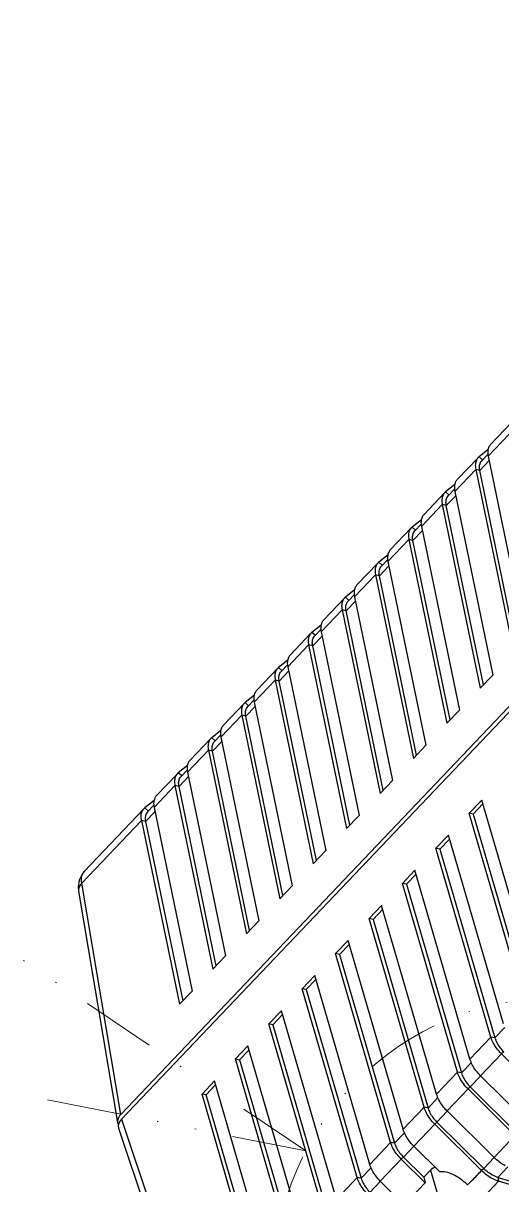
# Model space of a CAD drawing. Header units: millimetres. Extents: x 14343 to 15285, y -9166 to -7819.
# Drawn here: x 14513.4 to 14554.1, y -9085.9 to -8987.1 of the extents above; entities that cross this region are included whole.
import ezdxf

# ---------------------------------------------------------------- set-up
doc = ezdxf.new("R2010")
doc.units = ezdxf.units.MM
doc.linetypes.add('DIVIDE', pattern=[31.75, 12.7, -6.35, 0, -6.35, 0, -6.35])
doc.layers.add('hatch', color=56, linetype='Continuous', lineweight=9)

# ---------------------------------------------------------------- blocks, each defined once
blk = doc.blocks.new('u9')
at = {"color": 7, "linetype": 'Continuous'}
for p, q in [((292.191, 587.5), (285.741, 606.768)), ((292.434, 588.269), (285.977, 607.557)), ((280.317, 601.487), (284.995, 585.439)), ((280.653, 601.426), (285.335, 585.363)), ((279.589, 600.307), (284.271, 584.246)), ((282.15, 582.452), (277.473, 598.5)), ((277.809, 598.438), (282.49, 582.376)), ((276.745, 597.321), (281.426, 581.26)), ((266.347, 592.912), (268.128, 594.781)), ((268.128, 594.781), (270.155, 592.772)), ((279.306, 579.466), (274.628, 595.514)), ((274.964, 595.451), (279.646, 579.39)), ((261.294, 594.049), (260.086, 592.781)), ((265.894, 591.841), (265.082, 594.55)), ((273.9, 594.335), (272.12, 592.465)), ((273.9, 594.335), (278.582, 578.273)), ((260.143, 592.454), (258.95, 592.815)), ((259.165, 593.06), (260.086, 592.781)), ((266.463, 592.438), (266.347, 592.912)), ((266.347, 592.912), (268.374, 590.903)), ((271.032, 593.714), (270.144, 592.782)), ((259.287, 591.555), (260.143, 592.454)), ((260.143, 592.454), (260.086, 592.781)), ((261.355, 591.695), (261.541, 591.87)), ((261.541, 591.87), (265.529, 587.916)), ((265.091, 591.986), (267.31, 589.786)), ((265.894, 591.841), (266.463, 592.438)), ((266.463, 592.438), (268.188, 590.728)), ((270.155, 592.772), (268.374, 590.903)), ((271.784, 592.528), (270.937, 591.639)), ((276.461, 576.48), (271.784, 592.528)), ((271.784, 592.528), (272.12, 592.465)), ((272.12, 592.465), (276.801, 576.404)), ((260.467, 590.762), (261.355, 591.695)), ((261.355, 591.695), (265.343, 587.742)), ((268.188, 590.728), (268.374, 590.903)), ((271.056, 591.348), (269.275, 589.479)), ((271.056, 591.348), (275.737, 575.287)), ((260.477, 590.753), (258.697, 588.883)), ((260.477, 590.753), (264.466, 586.8)), ((268.188, 590.728), (267.3, 589.796)), ((258.697, 588.883), (262.685, 584.93)), ((267.31, 589.786), (265.529, 587.916)), ((268.939, 589.541), (268.093, 588.653)), ((273.617, 573.493), (268.939, 589.541)), ((268.939, 589.541), (269.275, 589.479)), ((269.275, 589.479), (273.957, 573.417)), ((258.511, 588.708), (262.499, 584.755)), ((265.343, 587.742), (265.529, 587.916)), ((268.211, 588.362), (266.431, 586.492)), ((268.211, 588.362), (272.893, 572.3)), ((174.427, 463.861), (292.191, 587.5)), ((174.517, 463.497), (292.257, 587.109)), ((257.633, 587.766), (261.621, 583.813)), ((265.343, 587.742), (264.455, 586.809)), ((292.257, 587.109), (295.568, 567.433)), ((295.836, 568.094), (292.522, 587.792)), ((255.852, 585.897), (259.84, 581.944)), ((264.466, 586.8), (262.685, 584.93)), ((266.095, 586.555), (265.248, 585.666)), ((270.772, 570.507), (266.095, 586.555)), ((266.095, 586.555), (266.431, 586.492)), ((266.431, 586.492), (271.112, 570.431)), ((262.499, 584.755), (262.685, 584.93)), ((265.367, 585.375), (263.586, 583.506)), ((265.367, 585.375), (270.048, 569.314)), ((284.995, 585.439), (284.174, 584.577)), ((285.335, 585.363), (284.271, 584.246)), ((284.995, 585.439), (285.335, 585.363)), ((262.499, 584.755), (261.611, 583.823)), ((261.621, 583.813), (259.84, 581.944)), ((263.25, 583.568), (262.404, 582.68)), ((267.928, 567.521), (263.25, 583.568)), ((263.25, 583.568), (263.586, 583.506)), ((263.586, 583.506), (268.268, 567.445)), ((259.654, 581.769), (259.84, 581.944)), ((262.522, 582.389), (260.742, 580.52)), ((262.522, 582.389), (267.204, 566.328)), ((282.15, 582.452), (281.33, 581.591)), ((282.49, 582.376), (281.426, 581.26)), ((282.49, 582.376), (282.15, 582.452)), ((260.406, 580.582), (259.559, 579.693)), ((265.083, 564.534), (260.406, 580.582)), ((260.406, 580.582), (260.742, 580.52)), ((260.742, 580.52), (265.423, 564.458)), ((259.678, 579.403), (264.359, 563.341)), ((279.306, 579.466), (278.485, 578.605)), ((279.646, 579.39), (278.582, 578.273)), ((279.306, 579.466), (279.646, 579.39)), ((262.239, 561.548), (257.561, 577.596)), ((257.897, 577.533), (262.579, 561.472)), ((287.245, 577.717), (286.181, 576.6)), ((290.137, 562.183), (286.979, 577.437)), ((290.48, 562.092), (287.245, 577.717)), ((256.833, 576.416), (261.515, 560.355)), ((276.461, 576.48), (275.641, 575.618)), ((276.801, 576.404), (275.737, 575.287)), ((276.461, 576.48), (276.801, 576.404)), ((289.415, 560.977), (286.181, 576.6)), ((284.4, 574.731), (283.337, 573.614)), ((284.134, 574.451), (287.292, 559.197)), ((287.635, 559.107), (284.4, 574.731)), ((273.617, 573.493), (272.796, 572.632)), ((273.957, 573.417), (272.893, 572.3)), ((273.617, 573.493), (273.957, 573.417)), ((286.571, 557.991), (283.337, 573.614)), ((281.556, 571.744), (280.492, 570.627)), ((281.29, 571.465), (284.448, 556.21)), ((284.79, 556.121), (281.556, 571.744)), ((270.772, 570.507), (269.952, 569.645)), ((271.112, 570.431), (270.048, 569.314)), ((270.772, 570.507), (271.112, 570.431)), ((283.726, 555.004), (280.492, 570.627)), ((278.711, 568.758), (277.648, 567.641)), ((278.445, 568.478), (281.603, 553.224)), ((281.946, 553.135), (278.711, 568.758)), ((267.928, 567.521), (267.107, 566.659)), ((268.268, 567.445), (267.204, 566.328)), ((267.928, 567.521), (268.268, 567.445)), ((280.882, 552.018), (277.648, 567.641)), ((295.568, 567.433), (290.48, 562.092)), ((290.28, 561.097), (295.354, 566.424)), ((275.867, 565.771), (274.803, 564.655)), ((275.601, 565.492), (278.759, 550.237)), ((279.101, 550.148), (275.867, 565.771)), ((265.083, 564.534), (264.263, 563.673)), ((265.423, 564.458), (264.359, 563.341)), ((265.083, 564.534), (265.423, 564.458)), ((278.037, 549.031), (274.803, 564.655)), ((273.022, 562.785), (271.959, 561.668)), ((272.756, 562.505), (275.914, 547.251)), ((276.257, 547.162), (273.022, 562.785)), ((290.137, 562.183), (289.339, 561.346)), ((290.137, 562.183), (290.479, 562.094)), ((262.239, 561.548), (261.418, 560.686)), ((262.579, 561.472), (261.515, 560.355)), ((262.239, 561.548), (262.579, 561.472)), ((275.193, 546.045), (271.959, 561.668)), ((289.43, 560.787), (289.97, 561.354)), ((289.904, 561.294), (290.202, 561.026)), ((289.415, 560.977), (287.635, 559.107)), ((289.409, 560.397), (290.201, 561.025)), ((270.178, 559.799), (269.114, 558.682)), ((269.912, 559.519), (273.07, 544.265)), ((273.412, 544.175), (270.178, 559.799)), ((287.292, 559.197), (286.495, 558.359)), ((287.292, 559.197), (287.635, 559.107)), ((289.216, 559.982), (287.435, 558.113)), ((272.348, 543.059), (269.114, 558.682)), ((286.585, 557.801), (287.125, 558.368)), ((287.059, 558.308), (287.356, 558.041)), ((286.571, 557.991), (284.79, 556.121)), ((286.566, 557.413), (287.356, 558.041)), ((267.333, 556.812), (266.27, 555.695)), ((267.067, 556.533), (270.225, 541.278)), ((270.568, 541.189), (267.333, 556.812)), ((286.371, 556.996), (284.59, 555.126)), ((269.504, 540.072), (266.27, 555.695)), ((284.448, 556.21), (283.65, 555.373)), ((283.741, 554.814), (284.281, 555.381)), ((284.215, 555.321), (284.511, 555.054)), ((284.448, 556.21), (284.79, 556.121)), ((283.726, 555.004), (281.946, 553.135)), ((283.721, 554.427), (284.511, 555.054)), ((264.489, 553.826), (263.425, 552.709)), ((264.223, 553.546), (267.381, 538.292)), ((267.723, 538.203), (264.489, 553.826)), ((283.527, 554.01), (281.746, 552.14)), ((266.659, 537.086), (263.425, 552.709)), ((281.603, 553.224), (280.806, 552.386)), ((280.896, 551.828), (281.436, 552.395)), ((281.37, 552.335), (281.667, 552.068)), ((281.603, 553.224), (281.946, 553.135)), ((280.882, 552.018), (279.101, 550.148)), ((280.877, 551.441), (281.667, 552.068)), ((261.644, 550.839), (260.581, 549.723)), ((261.378, 550.56), (264.536, 535.305)), ((264.879, 535.216), (261.644, 550.839)), ((280.682, 551.023), (278.901, 549.154)), ((263.815, 534.099), (260.581, 549.723)), ((278.759, 550.237), (277.961, 549.4)), ((278.052, 548.841), (278.592, 549.409)), ((278.526, 549.348), (278.822, 549.081)), ((278.759, 550.237), (279.101, 550.148)), ((278.037, 549.031), (276.257, 547.162)), ((278.032, 548.454), (278.822, 549.081)), ((258.534, 547.574), (261.691, 532.319)), ((262.034, 532.23), (258.8, 547.853)), ((277.838, 548.037), (276.057, 546.167)), ((260.97, 531.113), (257.736, 546.736)), ((275.914, 547.251), (275.117, 546.414)), ((275.207, 545.855), (275.747, 546.422)), ((275.681, 546.362), (275.978, 546.095)), ((275.914, 547.251), (276.257, 547.162)), ((275.193, 546.045), (273.412, 544.175)), ((275.187, 545.468), (275.978, 546.095)), ((274.993, 545.05), (273.212, 543.181)), ((273.07, 544.265), (272.272, 543.427)), ((272.363, 542.869), (272.903, 543.436)), ((273.07, 544.265), (273.412, 544.175)), ((272.348, 543.059), (270.568, 541.189)), ((272.343, 542.481), (273.133, 543.109)), ((272.837, 543.376), (273.133, 543.109)), ((272.149, 542.064), (270.368, 540.195)), ((270.225, 541.278), (269.427, 540.441)), ((269.518, 539.882), (270.058, 540.449)), ((270.225, 541.278), (270.568, 541.189)), ((269.504, 540.072), (267.723, 538.203)), ((269.498, 539.495), (270.289, 540.122)), ((269.992, 540.389), (270.289, 540.122)), ((269.304, 539.078), (267.523, 537.208)), ((267.381, 538.292), (266.583, 537.455)), ((266.674, 536.896), (267.214, 537.463)), ((267.381, 538.292), (267.723, 538.203)), ((266.659, 537.086), (264.879, 535.216)), ((266.654, 536.509), (267.444, 537.136)), ((267.148, 537.403), (267.444, 537.136)), ((266.459, 536.091), (264.679, 534.222)), ((264.536, 535.305), (263.738, 534.468)), ((264.536, 535.305), (264.879, 535.216)), ((263.815, 534.099), (262.034, 532.23)), ((263.809, 533.522), (264.6, 534.15)), ((263.829, 533.91), (264.369, 534.477)), ((264.303, 534.417), (264.6, 534.15)), ((263.615, 533.105), (261.834, 531.235)), ((261.691, 532.319), (260.894, 531.482)), ((261.691, 532.319), (262.034, 532.23)), ((260.97, 531.113), (259.19, 529.244)), ((260.965, 530.536), (261.755, 531.163)), ((260.984, 530.923), (261.525, 531.49)), ((261.459, 531.43), (261.755, 531.163)), ((260.77, 530.118), (258.99, 528.249))]:
    blk.add_line(p, q, dxfattribs=at)
for points in [[(295.782, 567.163), (295.866, 567.733), (295.836, 568.094)], [(295.353, 566.423), (295.547, 566.665), (295.782, 567.163)]]:
    blk.add_lwpolyline(points, dxfattribs=at)
for centre, radius, start, end in [((289.741, 561.603), 0.738, 308.45117, 312.46636), ((289.722, 561.624), 0.767, 312.46614, 316.61922), ((286.897, 558.619), 0.738, 308.45051, 312.37169), ((286.878, 558.64), 0.767, 312.37257, 316.60688), ((284.052, 555.632), 0.738, 308.45051, 312.37169), ((284.033, 555.653), 0.767, 312.37257, 316.60688), ((281.208, 552.646), 0.738, 308.45051, 312.37169), ((281.189, 552.667), 0.767, 312.37257, 316.60688), ((278.363, 549.66), 0.738, 308.45051, 312.37169), ((278.344, 549.681), 0.767, 312.37257, 316.60688), ((275.519, 546.673), 0.738, 308.45051, 312.37169), ((275.499, 546.694), 0.767, 312.37257, 316.60688), ((272.674, 543.687), 0.738, 308.45051, 312.37169), ((272.655, 543.708), 0.767, 312.37257, 316.60688), ((269.83, 540.701), 0.738, 308.45051, 312.37169), ((269.81, 540.722), 0.767, 312.37257, 316.60688), ((266.985, 537.714), 0.738, 308.45051, 312.37169), ((266.966, 537.735), 0.767, 312.37257, 316.60688), ((264.141, 534.728), 0.738, 308.45051, 312.37169), ((264.121, 534.749), 0.767, 312.37257, 316.60688), ((261.296, 531.741), 0.738, 308.45051, 312.37169), ((261.277, 531.762), 0.767, 312.37257, 316.60688)]:
    blk.add_arc(centre, radius, start, end, dxfattribs=at)
for centre, major_axis, ratio, start_param, end_param in [((264.015, 593.703), (-1.858, 1.883), 0.595102, 2.861369, 3.159948), ((290.989, 587.861), (1.458, 0.364), 0.614392, 5.513275, 6.330628), ((291.054, 587.471), (1.458, 0.364), 0.614392, 5.513275, 6.451691)]:
    blk.add_ellipse(centre, major_axis=major_axis, ratio=ratio, start_param=start_param, end_param=end_param, dxfattribs=at)
for points, start_tangent, end_tangent in [([(271.218, 593.889), (271.615, 593.434), (271.922, 592.949), (272.12, 592.465)], (0.71022, -0.70398), (0.279834, -0.960048)), ([(262.747, 593.098), (262.333, 592.701), (261.937, 592.285), (261.541, 591.87)], (-0.689698, -0.724097), (-0.689698, -0.724097)), ([(262.747, 593.098), (263.358, 592.565), (263.975, 592.206), (264.563, 592.014), (265.091, 591.986)], (0.688876, -0.72488), (0.994249, 0.107091)), ([(271.784, 592.528), (271.619, 592.931), (271.363, 593.335), (271.032, 593.714)], (-0.279834, 0.960048), (-0.71022, 0.70398)), ([(260.086, 592.781), (260.585, 592.576), (261.08, 592.265), (261.541, 591.87)], (0.957088, -0.289796), (0.71022, -0.70398)), ([(260.143, 592.454), (260.558, 592.283), (260.971, 592.024), (261.355, 591.695)], (0.957088, -0.289796), (0.71022, -0.70398)), ([(270.155, 592.772), (270.551, 592.317), (270.859, 591.832)], (0.71022, -0.70398), (0.46183, -0.886968)), ([(270.859, 591.832), (271.056, 591.348)], (0.46183, -0.886968), (0.279834, -0.960048)), ([(259.521, 591.459), (260.016, 591.148), (260.477, 590.753)], (0.887501, -0.460806), (0.71022, -0.70398)), ([(268.374, 590.903), (268.771, 590.448), (269.078, 589.963), (269.275, 589.479)], (0.71022, -0.70398), (0.279834, -0.960048)), ([(268.939, 589.541), (268.775, 589.945), (268.519, 590.349), (268.188, 590.728)], (-0.279834, 0.960048), (-0.71022, 0.70398)), ([(267.31, 589.786), (267.707, 589.331), (268.014, 588.846)], (0.71022, -0.70398), (0.46183, -0.886968)), ([(268.014, 588.846), (268.212, 588.362)], (0.46183, -0.886968), (0.279834, -0.960048)), ([(265.529, 587.916), (265.926, 587.462), (266.233, 586.976), (266.431, 586.492)], (0.71022, -0.70398), (0.279834, -0.960048)), ([(266.095, 586.555), (265.93, 586.958), (265.674, 587.363), (265.343, 587.742)], (-0.279834, 0.960048), (-0.71022, 0.70398)), ([(264.466, 586.8), (264.862, 586.345), (265.17, 585.859)], (0.71022, -0.70398), (0.46183, -0.886968)), ([(262.685, 584.93), (263.082, 584.475), (263.389, 583.99), (263.586, 583.506)], (0.71022, -0.70398), (0.279834, -0.960048)), ([(265.17, 585.859), (265.367, 585.375)], (0.46183, -0.886968), (0.279834, -0.960048)), ([(263.25, 583.568), (263.086, 583.972), (262.83, 584.376), (262.499, 584.755)], (-0.279834, 0.960048), (-0.71022, 0.70398)), ([(261.621, 583.813), (262.018, 583.358), (262.325, 582.873)], (0.71022, -0.70398), (0.46183, -0.886968)), ([(259.84, 581.944), (260.237, 581.489), (260.544, 581.004), (260.742, 580.519)], (0.71022, -0.70398), (0.279834, -0.960048)), ([(262.325, 582.873), (262.523, 582.389)], (0.46183, -0.886968), (0.279834, -0.960048)), ([(260.406, 580.582), (260.241, 580.985), (259.985, 581.39), (259.654, 581.769)], (-0.279834, 0.960048), (-0.71022, 0.70398)), ([(295.568, 567.433), (295.805, 567.788), (295.835, 568.094)], (0.714072, 0.700073), (-0.152926, 0.988238)), ([(295.568, 567.433), (295.594, 566.994), (295.494, 566.625), (295.353, 566.424)], (0.188765, -0.982022), (-0.687307, -0.726367)), ([(290.084, 561.519), (290.163, 561.821), (290.137, 562.183)], (0.444091, 0.895982), (-0.202719, 0.979237)), ([(289.97, 561.354), (290.084, 561.519)], (0.687158, 0.726508), (0.444091, 0.895982)), ([(290.48, 562.092), (290.512, 561.658), (290.417, 561.295), (290.28, 561.098)], (0.202719, -0.979237), (-0.686996, -0.726662)), ([(289.215, 559.983), (289.352, 560.18), (289.448, 560.543)], (0.687159, 0.726507), (0.07949, 0.996836)), ([(289.448, 560.543), (289.416, 560.977)], (0.07949, 0.996836), (-0.202719, 0.979237)), ([(287.292, 559.197), (287.319, 558.835), (287.239, 558.532)], (0.202719, -0.979237), (-0.444091, -0.895982)), ([(287.239, 558.532), (287.125, 558.368)], (-0.444091, -0.895982), (-0.687158, -0.726508)), ([(287.435, 558.113), (287.572, 558.31)], (0.687158, 0.726508), (0.444094, 0.89598)), ([(287.572, 558.31), (287.667, 558.673), (287.635, 559.107)], (0.444094, 0.89598), (-0.202719, 0.979237)), ([(286.371, 556.996), (286.508, 557.193), (286.603, 557.557)], (0.687159, 0.726507), (0.07949, 0.996836)), ([(286.603, 557.557), (286.571, 557.99)], (0.07949, 0.996836), (-0.202719, 0.979237)), ([(284.395, 555.546), (284.281, 555.382)], (-0.444091, -0.895982), (-0.687158, -0.726508)), ([(284.448, 556.21), (284.474, 555.849), (284.395, 555.546)], (0.202719, -0.979237), (-0.444091, -0.895982)), ([(284.59, 555.127), (284.727, 555.324)], (0.687158, 0.726508), (0.444094, 0.89598)), ([(284.727, 555.324), (284.822, 555.687), (284.791, 556.121)], (0.444094, 0.89598), (-0.202719, 0.979237)), ([(283.526, 554.01), (283.663, 554.207), (283.759, 554.57)], (0.687159, 0.726507), (0.07949, 0.996836)), ([(283.759, 554.57), (283.727, 555.004)], (0.07949, 0.996836), (-0.202719, 0.979237)), ([(281.55, 552.559), (281.436, 552.395)], (-0.444091, -0.895982), (-0.687158, -0.726508)), ([(281.603, 553.224), (281.63, 552.862), (281.55, 552.559)], (0.202719, -0.979237), (-0.444091, -0.895982)), ([(281.746, 552.14), (281.883, 552.337)], (0.687158, 0.726508), (0.444094, 0.89598)), ([(281.883, 552.337), (281.978, 552.701), (281.946, 553.135)], (0.444094, 0.89598), (-0.202719, 0.979237)), ([(280.682, 551.023), (280.819, 551.22), (280.914, 551.584)], (0.687159, 0.726507), (0.07949, 0.996836)), ([(280.914, 551.584), (280.882, 552.018)], (0.07949, 0.996836), (-0.202719, 0.979237)), ([(278.706, 549.573), (278.592, 549.409)], (-0.444091, -0.895982), (-0.687158, -0.726508)), ([(278.759, 550.237), (278.785, 549.876), (278.706, 549.573)], (0.202719, -0.979237), (-0.444091, -0.895982)), ([(278.901, 549.154), (279.038, 549.351)], (0.687158, 0.726508), (0.444094, 0.89598)), ([(279.038, 549.351), (279.133, 549.714), (279.102, 550.148)], (0.444094, 0.89598), (-0.202719, 0.979237)), ([(277.837, 548.037), (277.974, 548.234), (278.069, 548.597)], (0.687159, 0.726507), (0.07949, 0.996836)), ([(278.069, 548.597), (278.038, 549.031)], (0.07949, 0.996836), (-0.202719, 0.979237)), ([(275.861, 546.587), (275.747, 546.422)], (-0.444091, -0.895982), (-0.687158, -0.726508)), ([(275.914, 547.251), (275.941, 546.889), (275.861, 546.587)], (0.202719, -0.979237), (-0.444091, -0.895982)), ([(276.057, 546.168), (276.194, 546.364)], (0.687158, 0.726508), (0.444094, 0.89598)), ([(276.194, 546.364), (276.289, 546.728), (276.257, 547.162)], (0.444094, 0.89598), (-0.202719, 0.979237)), ([(274.993, 545.051), (275.13, 545.248), (275.225, 545.611)], (0.687159, 0.726507), (0.07949, 0.996836)), ([(275.225, 545.611), (275.193, 546.045)], (0.07949, 0.996836), (-0.202719, 0.979237)), ([(273.017, 543.6), (272.903, 543.436)], (-0.444091, -0.895982), (-0.687158, -0.726508)), ([(273.07, 544.265), (273.096, 543.903), (273.017, 543.6)], (0.202719, -0.979237), (-0.444091, -0.895982)), ([(273.349, 543.378), (273.444, 543.741), (273.412, 544.175)], (0.444094, 0.89598), (-0.202719, 0.979237)), ([(272.148, 542.064), (272.285, 542.261), (272.38, 542.625)], (0.687159, 0.726507), (0.07949, 0.996836)), ([(272.38, 542.625), (272.349, 543.059)], (0.07949, 0.996836), (-0.202719, 0.979237)), ([(273.212, 543.181), (273.349, 543.378)], (0.687158, 0.726508), (0.444094, 0.89598)), ([(270.172, 540.614), (270.058, 540.45)], (-0.444091, -0.895982), (-0.687158, -0.726508)), ([(270.225, 541.278), (270.252, 540.917), (270.172, 540.614)], (0.202719, -0.979237), (-0.444091, -0.895982)), ([(270.505, 540.392), (270.6, 540.755), (270.568, 541.189)], (0.444094, 0.89598), (-0.202719, 0.979237)), ([(269.304, 539.078), (269.441, 539.275), (269.536, 539.638)], (0.687159, 0.726507), (0.07949, 0.996836)), ([(269.536, 539.638), (269.504, 540.072)], (0.07949, 0.996836), (-0.202719, 0.979237)), ([(270.368, 540.195), (270.505, 540.392)], (0.687158, 0.726508), (0.444094, 0.89598)), ([(267.328, 537.627), (267.214, 537.463)], (-0.444091, -0.895982), (-0.687158, -0.726508)), ([(267.381, 538.292), (267.407, 537.93), (267.328, 537.627)], (0.202719, -0.979237), (-0.444091, -0.895982)), ([(267.66, 537.405), (267.755, 537.769), (267.723, 538.203)], (0.444094, 0.89598), (-0.202719, 0.979237)), ([(266.459, 536.091), (266.596, 536.288), (266.691, 536.652)], (0.687159, 0.726507), (0.07949, 0.996836)), ([(266.691, 536.652), (266.66, 537.086)], (0.07949, 0.996836), (-0.202719, 0.979237)), ([(267.523, 537.208), (267.66, 537.405)], (0.687158, 0.726508), (0.444094, 0.89598)), ([(264.483, 534.641), (264.369, 534.477)], (-0.444091, -0.895982), (-0.687158, -0.726508)), ([(264.536, 535.305), (264.563, 534.944), (264.483, 534.641)], (0.202719, -0.979237), (-0.444091, -0.895982)), ([(264.816, 534.419), (264.911, 534.782), (264.879, 535.216)], (0.444094, 0.89598), (-0.202719, 0.979237)), ([(263.615, 533.105), (263.752, 533.302), (263.847, 533.665)], (0.687159, 0.726507), (0.07949, 0.996836)), ([(263.847, 533.665), (263.815, 534.099)], (0.07949, 0.996836), (-0.202719, 0.979237)), ([(264.679, 534.222), (264.816, 534.419)], (0.687158, 0.726508), (0.444094, 0.89598)), ([(261.639, 531.655), (261.525, 531.491)], (-0.444091, -0.895982), (-0.687158, -0.726508)), ([(261.691, 532.319), (261.718, 531.957), (261.639, 531.655)], (0.202719, -0.979237), (-0.444091, -0.895982)), ([(261.971, 531.433), (262.066, 531.796), (262.034, 532.23)], (0.444094, 0.89598), (-0.202719, 0.979237)), ([(260.77, 530.119), (260.907, 530.316), (261.002, 530.679)], (0.687159, 0.726507), (0.07949, 0.996836)), ([(261.002, 530.679), (260.971, 531.113)], (0.07949, 0.996836), (-0.202719, 0.979237)), ([(261.834, 531.236), (261.971, 531.433)], (0.687158, 0.726508), (0.444094, 0.89598))]:
    blk.add_spline(points, degree=3, dxfattribs=dict(at, start_tangent=start_tangent, end_tangent=end_tangent))
at = {"layer": 'hatch', "color": 4, "linetype": 'DIVIDE', "ltscale": 0.5}
for q in [(344.639, 576.732), (336.418, 549.826)]:
    blk.add_line((276.497, 590.192), q, dxfattribs=at)
blk.add_circle((255.081, 601.284), 24.118, dxfattribs=at)

msp = doc.modelspace()

# ---------------------------------------------------------------- block references
at = {"rotation": 180}
msp.add_blockref('u9', (14813.948, -8492.81), dxfattribs=at)

doc.saveas('drawing.dxf')
